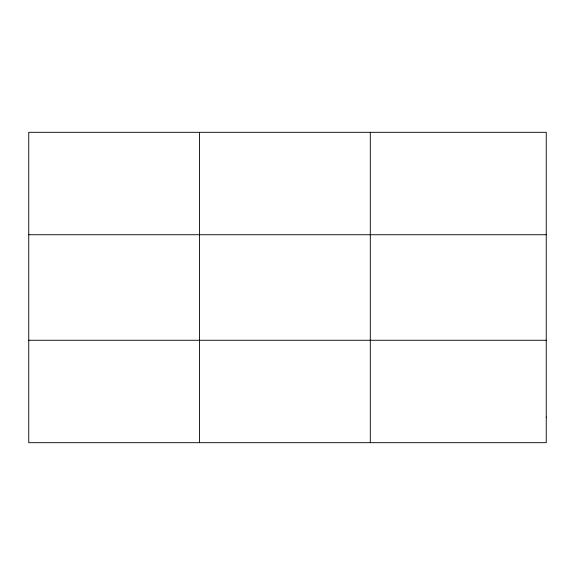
<?xml version="1.0" encoding="UTF-8"?>
<svg xmlns="http://www.w3.org/2000/svg" width="575" height="575" viewBox="0 0 575 575"><rect width="100%" height="100%" fill="white"/><g stroke="black" fill="none" stroke-linecap="round" stroke-linejoin="round"><path stroke-width="0.86" d="M199.525 132.315L199.525 442.685M370.3 132.315L370.3 442.685M28.75 234.737L546.25 234.737M28.75 340.263L546.25 340.263M546.25 417.083L546.25 442.685L28.75 442.685L28.75 132.315L546.25 132.315L546.25 417.083"/></g></svg>
